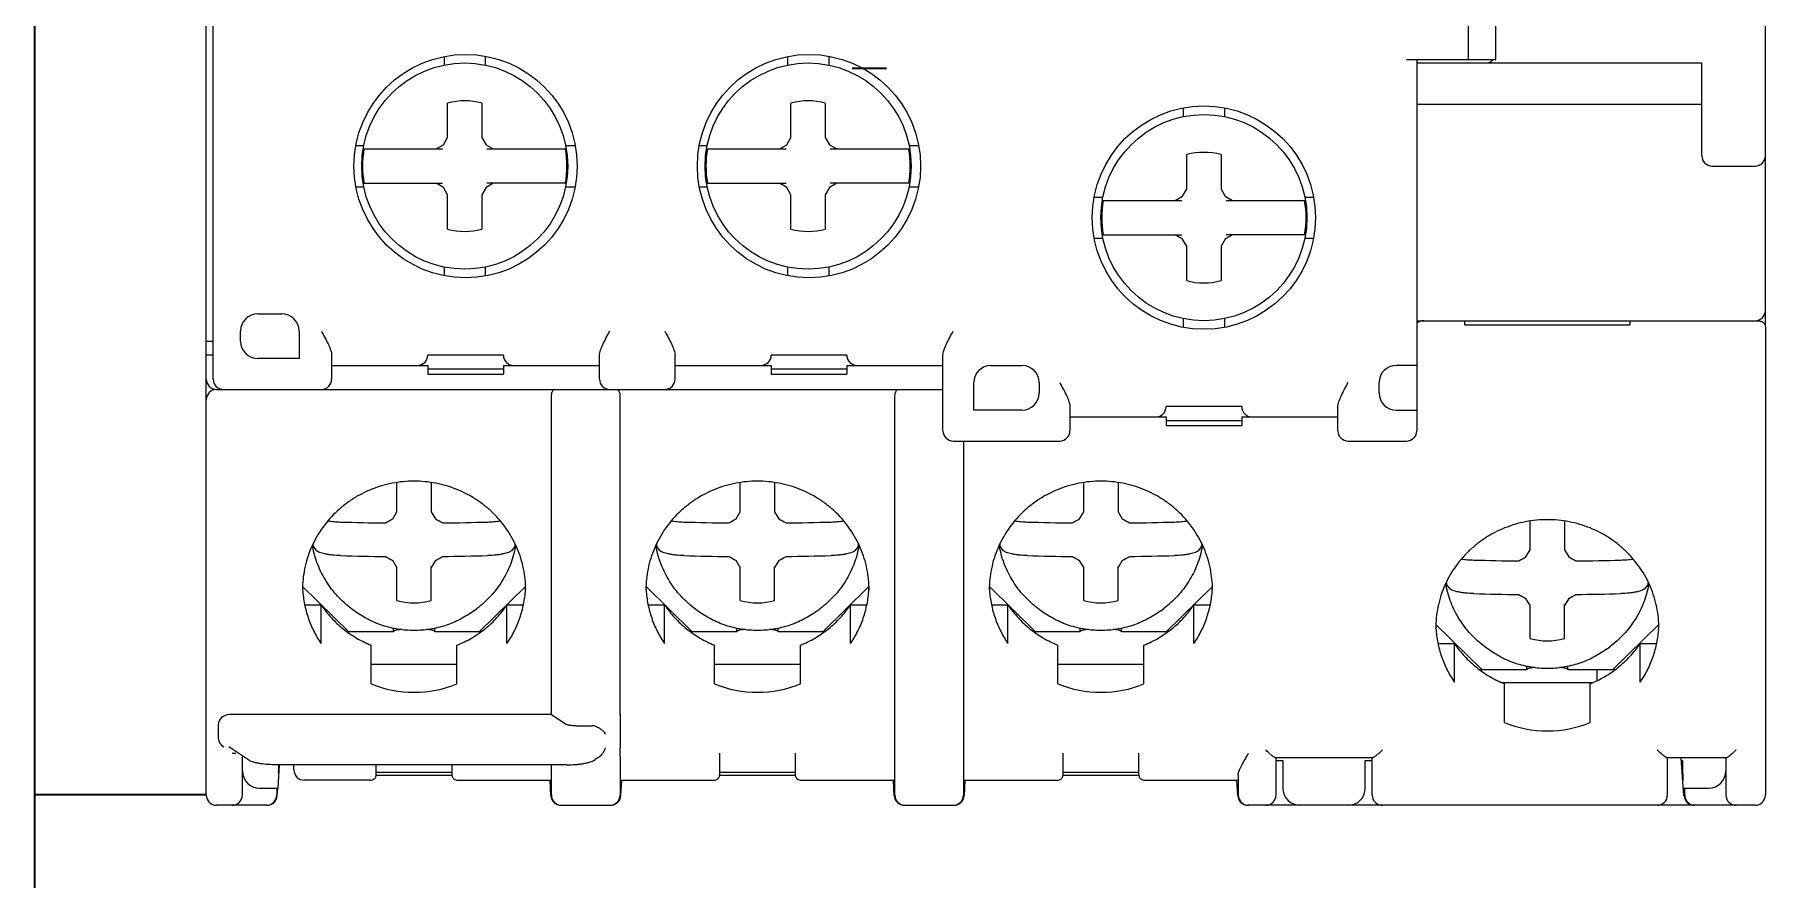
# Model space of a CAD drawing. Header units: millimetres. Extents: x 0 to 19090, y 0 to 12100.
# Drawn here: x 16945.1 to 16995.5, y 10419.1 to 10443.6 of the extents above; entities that cross this region are included whole.
import ezdxf

# ---------------------------------------------------------------- set-up
doc = ezdxf.new("R2010")
doc.units = ezdxf.units.MM
doc.header["$MEASUREMENT"] = 0
doc.layers.add('NetDam', color=7, linetype='Continuous', lineweight=35)

msp = doc.modelspace()

# ---------------------------------------------------------------- linework, layer by layer
at = {"color": 7, "linetype": 'Continuous'}
for p, q in [((16950.092, 10421.525), (16950.092, 10458.425)), ((16995.492, 10435.163), (16995.492, 10458.425)), ((16950.292, 10433.625), (16950.292, 10456.525)), ((16987.642, 10442.925), (16987.642, 10452.825)), ((16986.842, 10446.925), (16986.842, 10442.925)), ((16957.017, 10443.011), (16957.017, 10442.76)), ((16958.217, 10443.02), (16958.217, 10442.76)), ((16967.017, 10443.011), (16967.017, 10442.76)), ((16968.217, 10443.02), (16968.217, 10442.76)), ((16985.042, 10442.925), (16987.642, 10442.925)), ((16985.342, 10442.925), (16985.342, 10432.125)), ((16985.342, 10442.825), (16993.642, 10442.825)), ((16993.642, 10440.125), (16993.642, 10442.825)), ((16957.117, 10440.658), (16957.117, 10441.658)), ((16958.117, 10441.658), (16958.117, 10440.658)), ((16967.117, 10440.658), (16967.117, 10441.658)), ((16968.117, 10441.658), (16968.117, 10440.658)), ((16978.542, 10441.516), (16978.542, 10441.26)), ((16979.742, 10441.516), (16979.742, 10441.26)), ((16985.342, 10441.625), (16993.642, 10441.625)), ((16954.449, 10440.425), (16954.686, 10440.425)), ((16956.784, 10440.325), (16956.995, 10440.447)), ((16956.995, 10440.447), (16957.117, 10440.658)), ((16958.117, 10440.658), (16958.239, 10440.447)), ((16958.239, 10440.447), (16958.45, 10440.325)), ((16960.549, 10440.425), (16960.835, 10440.425)), ((16964.449, 10440.425), (16964.686, 10440.425)), ((16966.784, 10440.325), (16966.995, 10440.447)), ((16966.995, 10440.447), (16967.117, 10440.658)), ((16968.117, 10440.658), (16968.239, 10440.447)), ((16968.239, 10440.447), (16968.45, 10440.325)), ((16970.549, 10440.425), (16970.835, 10440.425)), ((16954.684, 10440.325), (16956.974, 10440.325)), ((16958.261, 10440.325), (16960.551, 10440.325)), ((16964.684, 10440.325), (16966.974, 10440.325)), ((16968.261, 10440.325), (16970.551, 10440.325)), ((16978.642, 10439.158), (16978.642, 10440.158)), ((16979.642, 10440.158), (16979.642, 10439.158)), ((16993.942, 10439.825), (16995.192, 10439.825)), ((16954.449, 10439.225), (16954.684, 10439.225)), ((16954.684, 10439.325), (16956.974, 10439.325)), ((16956.995, 10439.203), (16956.784, 10439.325)), ((16957.117, 10438.992), (16956.995, 10439.203)), ((16957.117, 10437.992), (16957.117, 10438.992)), ((16958.239, 10439.203), (16958.117, 10438.992)), ((16958.117, 10438.992), (16958.117, 10437.992)), ((16958.45, 10439.325), (16958.239, 10439.203)), ((16960.551, 10439.325), (16958.261, 10439.325)), ((16960.55, 10439.225), (16960.835, 10439.225)), ((16964.449, 10439.225), (16964.684, 10439.225)), ((16964.684, 10439.325), (16966.974, 10439.325)), ((16966.995, 10439.203), (16966.784, 10439.325)), ((16967.117, 10438.992), (16966.995, 10439.203)), ((16967.117, 10437.992), (16967.117, 10438.992)), ((16968.239, 10439.203), (16968.117, 10438.992)), ((16968.117, 10438.992), (16968.117, 10437.992)), ((16968.45, 10439.325), (16968.239, 10439.203)), ((16970.551, 10439.325), (16968.261, 10439.325)), ((16970.55, 10439.225), (16970.835, 10439.225)), ((16975.949, 10438.925), (16976.211, 10438.925)), ((16978.309, 10438.825), (16978.52, 10438.947)), ((16978.52, 10438.947), (16978.642, 10439.158)), ((16979.642, 10439.158), (16979.764, 10438.947)), ((16979.764, 10438.947), (16979.975, 10438.825)), ((16982.074, 10438.925), (16982.335, 10438.925)), ((16976.209, 10438.825), (16978.499, 10438.825)), ((16979.786, 10438.825), (16982.076, 10438.825)), ((16975.949, 10437.725), (16976.209, 10437.725)), ((16976.209, 10437.825), (16978.499, 10437.825)), ((16978.52, 10437.703), (16978.309, 10437.825)), ((16978.642, 10437.492), (16978.52, 10437.703)), ((16978.642, 10436.492), (16978.642, 10437.492)), ((16979.764, 10437.703), (16979.642, 10437.492)), ((16979.642, 10437.492), (16979.642, 10436.492)), ((16979.975, 10437.825), (16979.764, 10437.703)), ((16982.076, 10437.825), (16979.786, 10437.825)), ((16982.075, 10437.725), (16982.335, 10437.725)), ((16957.017, 10436.89), (16957.017, 10436.639)), ((16958.217, 10436.89), (16958.217, 10436.63)), ((16967.017, 10436.89), (16967.017, 10436.639)), ((16968.217, 10436.89), (16968.217, 10436.63)), ((16951.592, 10435.525), (16952.292, 10435.525)), ((16978.542, 10435.39), (16978.542, 10435.134)), ((16979.742, 10435.39), (16979.742, 10435.134)), ((16985.342, 10435.325), (16995.192, 10435.325)), ((16985.392, 10435.325), (16985.392, 10435.284)), ((16986.742, 10435.208), (16986.742, 10435.325)), ((16991.542, 10435.325), (16991.542, 10435.208)), ((16951.092, 10434.725), (16951.092, 10435.025)), ((16952.792, 10435.025), (16952.792, 10434.225)), ((16986.742, 10435.208), (16991.542, 10435.208)), ((16995.492, 10435.145), (16995.492, 10421.525)), ((16950.292, 10434.725), (16950.092, 10434.725)), ((16950.292, 10434.325), (16950.092, 10434.325)), ((16958.742, 10434.325), (16956.542, 10434.325)), ((16968.742, 10434.325), (16966.542, 10434.325)), ((16952.792, 10434.225), (16951.592, 10434.225)), ((16953.742, 10434.311), (16953.742, 10433.625)), ((16953.742, 10434.025), (16956.542, 10434.025)), ((16956.542, 10434.025), (16956.542, 10433.775)), ((16956.542, 10433.925), (16958.742, 10433.925)), ((16958.742, 10434.025), (16958.742, 10433.775)), ((16958.742, 10434.025), (16961.542, 10434.025)), ((16961.542, 10433.625), (16961.542, 10434.311)), ((16963.742, 10433.625), (16963.742, 10434.311)), ((16963.742, 10434.025), (16966.542, 10434.025)), ((16966.542, 10434.025), (16966.542, 10433.775)), ((16966.542, 10433.925), (16968.742, 10433.925)), ((16968.742, 10434.025), (16968.742, 10433.775)), ((16968.742, 10434.025), (16971.542, 10434.025)), ((16971.542, 10432.125), (16971.542, 10434.311)), ((16972.942, 10434.025), (16973.842, 10434.025)), ((16985.342, 10434.025), (16984.742, 10434.025)), ((16950.392, 10433.325), (16971.542, 10433.325)), ((16952.242, 10433.325), (16952.242, 10433.318)), ((16956.542, 10433.775), (16958.742, 10433.775)), ((16966.542, 10433.775), (16968.742, 10433.775)), ((16972.442, 10432.725), (16972.442, 10433.525)), ((16974.342, 10433.525), (16974.342, 10433.225)), ((16984.242, 10433.225), (16984.242, 10433.525)), ((16960.146, 10423.863), (16960.146, 10433.09)), ((16962.138, 10433.09), (16962.138, 10423.863)), ((16970.146, 10422.74), (16970.146, 10433.09)), ((16975.242, 10432.811), (16975.242, 10432.125)), ((16980.242, 10432.825), (16978.042, 10432.825)), ((16983.042, 10432.125), (16983.042, 10432.811)), ((16973.842, 10432.725), (16972.442, 10432.725)), ((16975.242, 10432.525), (16978.042, 10432.525)), ((16978.042, 10432.525), (16978.042, 10432.275)), ((16978.042, 10432.425), (16980.242, 10432.425)), ((16980.242, 10432.525), (16980.242, 10432.275)), ((16980.242, 10432.525), (16983.042, 10432.525)), ((16984.742, 10432.725), (16985.342, 10432.725)), ((16971.842, 10431.825), (16974.942, 10431.825)), ((16972.138, 10431.825), (16972.138, 10422.74)), ((16978.042, 10432.275), (16980.242, 10432.275)), ((16983.342, 10431.825), (16985.042, 10431.825)), ((16955.642, 10429.767), (16955.642, 10430.616)), ((16956.642, 10430.616), (16956.642, 10429.767)), ((16965.642, 10429.767), (16965.642, 10430.616)), ((16966.642, 10430.616), (16966.642, 10429.767)), ((16975.642, 10429.767), (16975.642, 10430.616)), ((16976.642, 10430.616), (16976.642, 10429.767)), ((16955.52, 10429.56), (16955.642, 10429.767)), ((16956.642, 10429.767), (16956.764, 10429.56)), ((16965.52, 10429.56), (16965.642, 10429.767)), ((16966.642, 10429.767), (16966.764, 10429.56)), ((16975.52, 10429.56), (16975.642, 10429.767)), ((16976.642, 10429.767), (16976.764, 10429.56)), ((16988.642, 10428.66), (16988.642, 10429.495)), ((16989.642, 10429.495), (16989.642, 10428.66)), ((16953.309, 10428.633), (16953.209, 10428.754)), ((16955.642, 10428.14), (16955.52, 10428.345)), ((16956.764, 10428.345), (16956.642, 10428.14)), ((16959.076, 10428.754), (16958.976, 10428.633)), ((16963.309, 10428.633), (16963.209, 10428.754)), ((16965.642, 10428.14), (16965.52, 10428.345)), ((16966.764, 10428.345), (16966.642, 10428.14)), ((16969.076, 10428.754), (16968.976, 10428.633)), ((16973.309, 10428.633), (16973.209, 10428.754)), ((16975.642, 10428.14), (16975.52, 10428.345)), ((16976.764, 10428.345), (16976.642, 10428.14)), ((16979.076, 10428.754), (16978.976, 10428.633)), ((16988.52, 10428.453), (16988.642, 10428.66)), ((16989.642, 10428.66), (16989.764, 10428.453)), ((16955.642, 10427.182), (16955.642, 10428.17)), ((16956.642, 10427.182), (16956.642, 10428.17)), ((16965.642, 10427.182), (16965.642, 10428.17)), ((16966.642, 10427.182), (16966.642, 10428.17)), ((16975.642, 10427.182), (16975.642, 10428.17)), ((16976.642, 10427.182), (16976.642, 10428.17)), ((16952.897, 10427.59), (16954.242, 10426.277)), ((16959.388, 10427.59), (16958.042, 10426.277)), ((16962.897, 10427.59), (16964.242, 10426.277)), ((16969.388, 10427.59), (16968.042, 10426.277)), ((16972.897, 10427.59), (16974.242, 10426.277)), ((16979.388, 10427.59), (16978.042, 10426.277)), ((16986.309, 10427.527), (16986.209, 10427.648)), ((16992.076, 10427.648), (16991.976, 10427.527)), ((16952.96, 10427.054), (16953.436, 10427.054)), ((16953.436, 10425.929), (16953.436, 10427.054)), ((16954.398, 10426.887), (16954.324, 10426.942)), ((16957.887, 10426.887), (16957.961, 10426.942)), ((16958.848, 10425.929), (16958.848, 10427.054)), ((16958.848, 10427.054), (16959.324, 10427.054)), ((16962.96, 10427.054), (16963.436, 10427.054)), ((16963.436, 10425.929), (16963.436, 10427.054)), ((16964.398, 10426.887), (16964.324, 10426.942)), ((16967.887, 10426.887), (16967.961, 10426.942)), ((16968.848, 10425.929), (16968.848, 10427.054)), ((16968.848, 10427.054), (16969.324, 10427.054)), ((16972.96, 10427.054), (16973.436, 10427.054)), ((16973.436, 10425.929), (16973.436, 10427.054)), ((16974.398, 10426.887), (16974.324, 10426.942)), ((16977.887, 10426.887), (16977.961, 10426.942)), ((16978.848, 10425.929), (16978.848, 10427.054)), ((16978.848, 10427.054), (16979.324, 10427.054)), ((16988.642, 10427.034), (16988.52, 10427.239)), ((16988.642, 10426.076), (16988.642, 10427.064)), ((16989.764, 10427.239), (16989.642, 10427.034)), ((16989.642, 10426.076), (16989.642, 10427.064)), ((16954.187, 10426.282), (16954.242, 10426.277)), ((16955.542, 10426.277), (16954.242, 10426.277)), ((16955.542, 10426.277), (16955.542, 10426.375)), ((16956.742, 10426.277), (16956.742, 10426.375)), ((16958.042, 10426.277), (16956.742, 10426.277)), ((16958.098, 10426.282), (16958.042, 10426.277)), ((16964.187, 10426.282), (16964.242, 10426.277)), ((16965.542, 10426.277), (16964.242, 10426.277)), ((16965.542, 10426.277), (16965.542, 10426.375)), ((16966.742, 10426.277), (16966.742, 10426.375)), ((16968.042, 10426.277), (16966.742, 10426.277)), ((16968.098, 10426.282), (16968.042, 10426.277)), ((16974.187, 10426.282), (16974.242, 10426.277)), ((16975.542, 10426.277), (16974.242, 10426.277)), ((16975.542, 10426.277), (16975.542, 10426.375)), ((16976.742, 10426.277), (16976.742, 10426.375)), ((16978.042, 10426.277), (16976.742, 10426.277)), ((16978.098, 10426.282), (16978.042, 10426.277)), ((16985.896, 10426.485), (16987.242, 10425.17)), ((16992.389, 10426.485), (16991.042, 10425.17)), ((16954.892, 10424.757), (16954.892, 10425.882)), ((16957.392, 10424.757), (16957.392, 10425.882)), ((16964.892, 10424.757), (16964.892, 10425.882)), ((16967.392, 10424.757), (16967.392, 10425.882)), ((16974.892, 10424.757), (16974.892, 10425.882)), ((16977.392, 10424.757), (16977.392, 10425.882)), ((16985.96, 10425.933), (16986.436, 10425.933)), ((16986.436, 10424.807), (16986.436, 10425.933)), ((16987.398, 10425.781), (16987.324, 10425.836)), ((16990.887, 10425.781), (16990.961, 10425.836)), ((16991.848, 10425.933), (16992.324, 10425.933)), ((16991.848, 10424.807), (16991.848, 10425.933)), ((16957.392, 10425.325), (16954.892, 10425.325)), ((16967.392, 10425.325), (16964.892, 10425.325)), ((16977.392, 10425.325), (16974.892, 10425.325)), ((16988.542, 10425.17), (16988.542, 10425.268)), ((16989.742, 10425.17), (16989.742, 10425.268)), ((16987.164, 10425.177), (16987.242, 10425.17)), ((16988.542, 10425.17), (16987.242, 10425.17)), ((16987.808, 10424.8), (16990.477, 10424.8)), ((16987.892, 10423.636), (16987.892, 10424.761)), ((16991.042, 10425.17), (16989.742, 10425.17)), ((16990.392, 10423.636), (16990.392, 10424.761)), ((16990.592, 10424.854), (16990.592, 10425.17)), ((16991.121, 10425.177), (16991.042, 10425.17)), ((16960.146, 10423.863), (16950.765, 10423.863)), ((16960.158, 10423.853), (16960.574, 10423.582)), ((16962.142, 10423.863), (16962.127, 10423.853)), ((16962.142, 10423.863), (16962.138, 10423.863)), ((16962.142, 10423.863), (16962.142, 10422.886)), ((16950.442, 10423.57), (16950.442, 10423.179)), ((16960.859, 10423.538), (16961.326, 10423.538)), ((16951.327, 10422.534), (16950.75, 10422.928)), ((16950.842, 10422.74), (16950.947, 10422.74)), ((16962.142, 10422.886), (16962.127, 10422.876)), ((16962.138, 10422.884), (16962.138, 10422.74)), ((16965.042, 10422.118), (16965.042, 10422.74)), ((16967.242, 10422.74), (16967.242, 10422.118)), ((16975.042, 10422.118), (16975.042, 10422.74)), ((16977.242, 10422.74), (16977.242, 10422.118)), ((16951.142, 10421.525), (16951.142, 10422.634)), ((16960.588, 10422.403), (16952.119, 10422.403)), ((16952.209, 10422.403), (16952.171, 10421.725)), ((16952.642, 10422.256), (16952.642, 10422.403)), ((16955.042, 10422.118), (16955.042, 10422.403)), ((16957.242, 10422.403), (16957.242, 10422.118)), ((16960.142, 10421.525), (16960.142, 10422.403)), ((16961.512, 10422.617), (16961.416, 10422.555)), ((16962.142, 10422.45), (16962.142, 10421.525)), ((16970.142, 10421.525), (16970.142, 10422.45)), ((16972.142, 10422.45), (16972.142, 10421.525)), ((16984.049, 10422.603), (16981.235, 10422.603)), ((16981.242, 10421.525), (16981.242, 10422.603)), ((16981.242, 10422.525), (16981.442, 10422.525)), ((16981.442, 10422.525), (16981.442, 10421.725)), ((16983.842, 10421.725), (16983.842, 10422.525)), ((16983.842, 10422.525), (16984.042, 10422.525)), ((16984.042, 10421.525), (16984.042, 10422.603)), ((16994.349, 10422.603), (16992.635, 10422.603)), ((16992.642, 10421.525), (16992.642, 10422.603)), ((16993.122, 10421.504), (16993.044, 10422.603)), ((16993.049, 10422.525), (16993.078, 10422.525)), ((16994.342, 10422.603), (16994.342, 10421.525)), ((16951.142, 10422.125), (16951.153, 10422.125)), ((16951.642, 10421.725), (16952.171, 10421.725)), ((16952.142, 10421.725), (16952.142, 10421.525)), ((16952.158, 10421.508), (16952.171, 10421.724)), ((16954.859, 10421.956), (16952.942, 10421.956)), ((16957.246, 10422.088), (16955.039, 10422.088)), ((16955.042, 10422.191), (16957.242, 10422.191)), ((16957.425, 10421.956), (16960.142, 10421.956)), ((16960.126, 10421.508), (16960.101, 10421.956)), ((16962.142, 10421.956), (16964.859, 10421.956)), ((16962.184, 10421.956), (16962.158, 10421.508)), ((16967.246, 10422.088), (16965.039, 10422.088)), ((16965.042, 10422.191), (16967.242, 10422.191)), ((16967.425, 10421.956), (16970.142, 10421.956)), ((16970.126, 10421.508), (16970.101, 10421.956)), ((16972.142, 10421.956), (16974.859, 10421.956)), ((16972.184, 10421.956), (16972.158, 10421.508)), ((16977.246, 10422.088), (16975.039, 10422.088)), ((16975.042, 10422.191), (16977.242, 10422.191)), ((16977.425, 10421.956), (16980.142, 10421.956)), ((16980.126, 10421.508), (16980.101, 10421.956)), ((16980.142, 10422.108), (16980.142, 10421.525)), ((16993.085, 10422.125), (16993.078, 10422.125)), ((16993.107, 10421.725), (16993.842, 10421.725)), ((16993.142, 10421.525), (16993.142, 10421.725)), ((16994.331, 10422.125), (16994.342, 10422.125)), ((16951.859, 10421.225), (16950.392, 10421.225)), ((16960.426, 10421.225), (16961.859, 10421.225)), ((16970.426, 10421.225), (16971.859, 10421.225)), ((16995.192, 10421.225), (16980.426, 10421.225))]:
    msp.add_line(p, q, dxfattribs=at)
for centre, radius in [((16957.642, 10439.825), 3.25), ((16967.642, 10439.825), 3.25), ((16957.617, 10439.825), 3), ((16967.617, 10439.825), 3), ((16979.142, 10438.325), 3.25), ((16979.142, 10438.325), 3)]:
    msp.add_circle(centre, radius, dxfattribs=at)
for centre, radius, start, end in [((16987.342, 10443.125), 0.3, 270, 318.1335), ((16957.617, 10439.825), 1.9, 74.7425, 105.2575), ((16967.617, 10439.825), 1.9, 74.7425, 105.2575), ((16957.617, 10439.825), 2.976, 170.3274, 189.6726), ((16957.617, 10439.825), 2.976, 350.3274, 9.6726), ((16967.617, 10439.825), 2.976, 170.3274, 189.6726), ((16967.617, 10439.825), 2.976, 350.3274, 9.6726), ((16979.142, 10438.325), 1.9, 74.7425, 105.2575), ((16993.942, 10440.125), 0.3, 180, 270), ((16995.192, 10440.125), 0.3, 270, 0), ((16979.142, 10438.325), 2.976, 170.3274, 189.6726), ((16979.142, 10438.325), 2.976, 350.3274, 9.6726), ((16957.617, 10439.825), 1.9, 254.7425, 285.2575), ((16967.617, 10439.825), 1.9, 254.7425, 285.2575), ((16979.142, 10438.325), 1.9, 254.7425, 285.2575), ((16951.592, 10435.025), 0.5, 90, 180), ((16952.292, 10435.025), 0.5, 0, 90), ((16985.542, 10435.025), 0.3, 90, 131.8618), ((16995.192, 10435.625), 0.3, 270, 0), ((16951.592, 10434.725), 0.5, 180, 270), ((16956.242, 10434.325), 0.3, 270, 0), ((16959.042, 10434.325), 0.3, 180, 270), ((16966.242, 10434.325), 0.3, 270, 0), ((16969.042, 10434.325), 0.3, 180, 270), ((16972.942, 10433.525), 0.5, 90, 180), ((16973.842, 10433.525), 0.5, 0, 90), ((16984.742, 10433.525), 0.5, 90, 180), ((16950.392, 10433.625), 0.3, 180, 270), ((16950.392, 10433.025), 0.3, 90, 180), ((16950.592, 10433.625), 0.3, 180, 270), ((16953.442, 10433.625), 0.3, 270, 0), ((16961.842, 10433.625), 0.3, 180, 270), ((16963.442, 10433.625), 0.3, 270, 0), ((16973.842, 10433.225), 0.5, 270, 0), ((16977.742, 10432.825), 0.3, 270, 0), ((16980.542, 10432.825), 0.3, 180, 270), ((16984.742, 10433.225), 0.5, 180, 270), ((16971.842, 10432.125), 0.3, 180, 270), ((16974.942, 10432.125), 0.3, 270, 0), ((16983.342, 10432.125), 0.3, 180, 270), ((16985.042, 10432.125), 0.3, 270, 0), ((16956.128, 10502.24), 72.803, 268.32541, 269.35585), ((16914.912, 10502.062), 83.1, 299.08672, 299.25343), ((16997.373, 10502.062), 83.1, 240.74657, 240.91328), ((16956.151, 10502.508), 73.071, 270.64604, 271.67271), ((16966.128, 10502.24), 72.803, 268.32541, 269.35585), ((16924.912, 10502.062), 83.1, 299.08672, 299.25343), ((17007.373, 10502.062), 83.1, 240.74657, 240.91328), ((16966.151, 10502.508), 73.071, 270.64604, 271.67271), ((16976.128, 10502.24), 72.803, 268.32541, 269.35585), ((16934.912, 10502.062), 83.1, 299.08672, 299.25343), ((17017.373, 10502.062), 83.1, 240.74657, 240.91328), ((16976.151, 10502.508), 73.071, 270.64604, 271.67271), ((16956.005, 10429.272), 2.863, 189.5792, 190.5057), ((16956.008, 10429.243), 2.841, 188.446, 189.9028), ((16956.277, 10429.243), 2.841, 350.0972, 351.5542), ((16956.28, 10429.272), 2.863, 349.4943, 350.4209), ((16966.005, 10429.272), 2.863, 189.5792, 190.5057), ((16966.008, 10429.243), 2.841, 188.446, 189.9028), ((16966.277, 10429.243), 2.841, 350.0972, 351.5542), ((16966.28, 10429.272), 2.863, 349.4943, 350.4209), ((16976.005, 10429.272), 2.863, 189.5792, 190.5057), ((16976.008, 10429.243), 2.841, 188.446, 189.9028), ((16976.277, 10429.243), 2.841, 350.0972, 351.5542), ((16976.28, 10429.272), 2.863, 349.4943, 350.4209), ((16956.133, 10501.531), 73.071, 268.32729, 269.35396), ((16997.1, 10501.648), 84.275, 240.27176, 240.43692), ((16915.185, 10501.648), 84.275, 299.56308, 299.72824), ((16956.157, 10501.264), 72.803, 270.64415, 271.67459), ((16966.133, 10501.531), 73.071, 268.32729, 269.35396), ((17007.1, 10501.648), 84.275, 240.27176, 240.43692), ((16925.185, 10501.648), 84.275, 299.56308, 299.72824), ((16966.157, 10501.264), 72.803, 270.64415, 271.67459), ((16976.133, 10501.531), 73.071, 268.32729, 269.35396), ((17017.1, 10501.648), 84.275, 240.27176, 240.43692), ((16935.185, 10501.648), 84.275, 299.56308, 299.72824), ((16976.157, 10501.264), 72.803, 270.64415, 271.67459), ((16989.128, 10501.134), 72.803, 268.32541, 269.35585), ((16947.912, 10500.955), 83.1, 299.08672, 299.25343), ((17030.373, 10500.955), 83.1, 240.74657, 240.91328), ((16989.151, 10501.401), 73.071, 270.64604, 271.67271), ((16955.992, 10427.686), 3.1, 181.8945, 183.6003), ((16956.292, 10427.686), 3.1, 356.3997, 358.1055), ((16965.992, 10427.686), 3.1, 181.8945, 183.6003), ((16966.292, 10427.686), 3.1, 356.3997, 358.1055), ((16975.992, 10427.686), 3.1, 181.8945, 183.6003), ((16976.292, 10427.686), 3.1, 356.3997, 358.1055), ((16989.005, 10428.166), 2.863, 189.7787, 190.5057), ((16989.008, 10428.136), 2.841, 188.6733, 189.9028), ((16989.133, 10500.425), 73.071, 268.32729, 269.35396), ((17030.1, 10500.542), 84.275, 240.27176, 240.43692), ((16948.185, 10500.542), 84.275, 299.56308, 299.72824), ((16989.157, 10500.158), 72.803, 270.64415, 271.67459), ((16989.277, 10428.136), 2.841, 350.0972, 351.327), ((16989.279, 10428.166), 2.863, 349.4943, 350.2215), ((16956.142, 10429.061), 1.945, 255.1, 284.9), ((16966.142, 10429.061), 1.945, 255.1, 284.9), ((16976.142, 10429.061), 1.945, 255.1, 284.9), ((16988.992, 10426.565), 3.1, 181.8945, 183.6003), ((16989.292, 10426.565), 3.1, 356.3997, 358.1055), ((16989.142, 10427.955), 1.945, 255.1, 284.9), ((16956.142, 10427.836), 3.323, 247.9028, 292.0972), ((16966.142, 10427.836), 3.323, 247.9028, 292.0972), ((16976.142, 10427.836), 3.323, 247.9028, 292.0972), ((16989.142, 10426.714), 3.323, 247.9028, 292.0972), ((16951.642, 10422.225), 0.5, 180, 270), ((16952.942, 10422.256), 0.3, 180, 270), ((16993.842, 10422.225), 0.5, 270, 0), ((16981.942, 10421.725), 0.5, 180, 270), ((16983.342, 10421.725), 0.5, 270, 0), ((16950.392, 10421.525), 0.3, 180, 270), ((16950.842, 10421.525), 0.3, 270, 0), ((16951.842, 10421.525), 0.3, 270, 0), ((16951.859, 10421.525), 0.3, 270, 356.7481), ((16960.426, 10421.525), 0.3, 183.2519, 270), ((16960.442, 10421.525), 0.3, 180, 270), ((16961.842, 10421.525), 0.3, 270, 0), ((16961.859, 10421.525), 0.3, 270, 356.7481), ((16970.426, 10421.525), 0.3, 183.2519, 270), ((16970.442, 10421.525), 0.3, 180, 270), ((16971.842, 10421.525), 0.3, 270, 0), ((16971.859, 10421.525), 0.3, 270, 356.7481), ((16980.426, 10421.525), 0.3, 183.2519, 270), ((16980.442, 10421.525), 0.3, 180, 270), ((16980.942, 10421.525), 0.3, 270, 0), ((16984.342, 10421.525), 0.3, 180, 270), ((16992.342, 10421.525), 0.3, 270, 0), ((16993.422, 10421.525), 0.3, 184.0856, 270), ((16993.442, 10421.525), 0.3, 180, 270), ((16994.642, 10421.525), 0.3, 180, 270), ((16995.192, 10421.525), 0.3, 270, 0)]:
    msp.add_arc(centre, radius, start, end, dxfattribs=at)
for centre, major_axis, ratio, start_param, end_param in [((16960.242, 10433.025), (-0.024, 0.3), 0.32355, -0.026084, 0.764281), ((16962.042, 10433.025), (0.024, 0.3), 0.32355, -0.764281, 0.026084), ((16970.242, 10433.025), (-0.024, 0.3), 0.32355, -0.026084, 0.764281), ((16950.765, 10423.57), (0.323, 0), 0.906468, 1.570796, 3.141593), ((16961.326, 10423.245), (0.316, 0), 0.926196, 1.249046, 1.570796), ((16950.765, 10423.179), (0.323, 0), 0.906468, -3.141593, -2.108956), ((16952.267, 10428.713), (0.071, 6.541), 0.002236, -3.092871, -2.875146), ((16993.037, 10426.912), (-0.054, 4.968), 0.002944, -3.630067, -3.190277)]:
    msp.add_ellipse(centre, major_axis=major_axis, ratio=ratio, start_param=start_param, end_param=end_param, dxfattribs=at)
for points, knots in [([(16995.192, 10435.325), (16995.206, 10435.325), (16995.232, 10435.325), (16995.275, 10435.324), (16995.321, 10435.32), (16995.368, 10435.309), (16995.409, 10435.291), (16995.443, 10435.266), (16995.47, 10435.233), (16995.488, 10435.191), (16995.492, 10435.161), (16995.492, 10435.145)], [0, 0, 0, 0, 0.105671, 0.191865, 0.330711, 0.449267, 0.558411, 0.663473, 0.768822, 0.879176, 1, 1, 1, 1]), ([(16953.442, 10435.025), (16953.477, 10434.962), (16953.544, 10434.839), (16953.623, 10434.685), (16953.678, 10434.564), (16953.711, 10434.476), (16953.735, 10434.393), (16953.742, 10434.337), (16953.742, 10434.311)], [0, 0, 0, 0, 0.273805, 0.539503, 0.666193, 0.786539, 0.898455, 1, 1, 1, 1]), ([(16961.542, 10434.311), (16961.542, 10434.337), (16961.55, 10434.393), (16961.574, 10434.476), (16961.607, 10434.564), (16961.661, 10434.685), (16961.741, 10434.839), (16961.808, 10434.962), (16961.842, 10435.025)], [0, 0, 0, 0, 0.101545, 0.213461, 0.333807, 0.460497, 0.726195, 1, 1, 1, 1]), ([(16963.442, 10435.025), (16963.477, 10434.962), (16963.544, 10434.839), (16963.623, 10434.685), (16963.678, 10434.564), (16963.711, 10434.476), (16963.735, 10434.393), (16963.742, 10434.337), (16963.742, 10434.311)], [0, 0, 0, 0, 0.273805, 0.539504, 0.666193, 0.786539, 0.898455, 1, 1, 1, 1]), ([(16971.542, 10434.311), (16971.542, 10434.337), (16971.55, 10434.393), (16971.574, 10434.476), (16971.607, 10434.564), (16971.661, 10434.685), (16971.741, 10434.839), (16971.808, 10434.962), (16971.842, 10435.025)], [0, 0, 0, 0, 0.101545, 0.213461, 0.333807, 0.460497, 0.726195, 1, 1, 1, 1]), ([(16974.942, 10433.525), (16974.977, 10433.462), (16975.044, 10433.339), (16975.123, 10433.185), (16975.178, 10433.064), (16975.211, 10432.976), (16975.235, 10432.893), (16975.242, 10432.837), (16975.242, 10432.811)], [0, 0, 0, 0, 0.273805, 0.539504, 0.666193, 0.786539, 0.898457, 1, 1, 1, 1]), ([(16983.042, 10432.811), (16983.042, 10432.837), (16983.05, 10432.893), (16983.074, 10432.976), (16983.107, 10433.064), (16983.161, 10433.185), (16983.241, 10433.339), (16983.308, 10433.462), (16983.342, 10433.525)], [0, 0, 0, 0, 0.101545, 0.213461, 0.333807, 0.460497, 0.726195, 1, 1, 1, 1]), ([(16960.146, 10433.09), (16960.146, 10433.116), (16960.147, 10433.154), (16960.151, 10433.203), (16960.155, 10433.226), (16960.158, 10433.236)], [0, 0, 0, 0, 0.537668, 0.780272, 1, 1, 1, 1]), ([(16962.127, 10433.236), (16962.13, 10433.226), (16962.133, 10433.203), (16962.138, 10433.154), (16962.138, 10433.116), (16962.138, 10433.09)], [0, 0, 0, 0, 0.219728, 0.462332, 1, 1, 1, 1]), ([(16970.146, 10433.09), (16970.146, 10433.116), (16970.147, 10433.154), (16970.151, 10433.203), (16970.155, 10433.226), (16970.158, 10433.236)], [0, 0, 0, 0, 0.537668, 0.780272, 1, 1, 1, 1]), ([(16959.392, 10427.491), (16959.392, 10427.595), (16959.382, 10427.802), (16959.335, 10428.109), (16959.258, 10428.411), (16959.114, 10428.801), (16958.862, 10429.261), (16958.523, 10429.663), (16958.209, 10429.941), (16957.952, 10430.127), (16957.678, 10430.287), (16957.293, 10430.465), (16956.781, 10430.616), (16956.142, 10430.677), (16955.504, 10430.616), (16954.992, 10430.465), (16954.607, 10430.287), (16954.333, 10430.127), (16954.076, 10429.941), (16953.761, 10429.663), (16953.422, 10429.261), (16953.17, 10428.801), (16953.027, 10428.411), (16952.95, 10428.109), (16952.903, 10427.802), (16952.892, 10427.595), (16952.892, 10427.491)], [0, 0, 0, 0, 0.030819, 0.061656, 0.092527, 0.123448, 0.185414, 0.247705, 0.27902, 0.310421, 0.341902, 0.373456, 0.436662, 0.5, 0.563337, 0.626543, 0.658098, 0.689579, 0.72098, 0.752295, 0.814586, 0.876552, 0.907473, 0.938344, 0.969181, 1, 1, 1, 1]), ([(16969.392, 10427.491), (16969.392, 10427.595), (16969.382, 10427.802), (16969.335, 10428.109), (16969.258, 10428.411), (16969.114, 10428.801), (16968.862, 10429.261), (16968.523, 10429.663), (16968.209, 10429.941), (16967.952, 10430.127), (16967.678, 10430.287), (16967.293, 10430.465), (16966.781, 10430.616), (16966.142, 10430.677), (16965.504, 10430.616), (16964.992, 10430.465), (16964.607, 10430.287), (16964.333, 10430.127), (16964.076, 10429.941), (16963.761, 10429.663), (16963.422, 10429.261), (16963.17, 10428.801), (16963.027, 10428.411), (16962.95, 10428.109), (16962.903, 10427.802), (16962.892, 10427.595), (16962.892, 10427.491)], [0, 0, 0, 0, 0.030819, 0.061656, 0.092527, 0.123448, 0.185414, 0.247705, 0.27902, 0.310421, 0.341902, 0.373456, 0.436662, 0.5, 0.563337, 0.626543, 0.658098, 0.689579, 0.72098, 0.752295, 0.814586, 0.876552, 0.907473, 0.938344, 0.969181, 1, 1, 1, 1]), ([(16979.392, 10427.491), (16979.392, 10427.595), (16979.382, 10427.802), (16979.335, 10428.109), (16979.258, 10428.411), (16979.114, 10428.801), (16978.862, 10429.261), (16978.523, 10429.663), (16978.209, 10429.941), (16977.952, 10430.127), (16977.678, 10430.287), (16977.293, 10430.465), (16976.781, 10430.616), (16976.142, 10430.677), (16975.504, 10430.616), (16974.992, 10430.465), (16974.607, 10430.287), (16974.333, 10430.127), (16974.076, 10429.941), (16973.761, 10429.663), (16973.422, 10429.261), (16973.17, 10428.801), (16973.027, 10428.411), (16972.95, 10428.109), (16972.903, 10427.802), (16972.892, 10427.595), (16972.892, 10427.491)], [0, 0, 0, 0, 0.030819, 0.061656, 0.092527, 0.123448, 0.185414, 0.247705, 0.27902, 0.310421, 0.341902, 0.373456, 0.436662, 0.5, 0.563337, 0.626543, 0.658098, 0.689579, 0.72098, 0.752295, 0.814586, 0.876552, 0.907473, 0.938344, 0.969181, 1, 1, 1, 1]), ([(16953.633, 10429.5), (16953.691, 10429.491), (16953.813, 10429.477), (16953.936, 10429.47), (16954, 10429.468)], [0, 0, 0, 0, 0.477419, 1, 1, 1, 1]), ([(16958.284, 10429.468), (16958.349, 10429.47), (16958.471, 10429.477), (16958.594, 10429.491), (16958.652, 10429.5)], [0, 0, 0, 0, 0.522581, 1, 1, 1, 1]), ([(16963.633, 10429.5), (16963.691, 10429.491), (16963.813, 10429.477), (16963.936, 10429.47), (16964, 10429.468)], [0, 0, 0, 0, 0.477419, 1, 1, 1, 1]), ([(16968.284, 10429.468), (16968.349, 10429.47), (16968.471, 10429.477), (16968.594, 10429.491), (16968.652, 10429.5)], [0, 0, 0, 0, 0.522581, 1, 1, 1, 1]), ([(16973.633, 10429.5), (16973.691, 10429.491), (16973.813, 10429.477), (16973.936, 10429.47), (16974, 10429.468)], [0, 0, 0, 0, 0.477419, 1, 1, 1, 1]), ([(16978.284, 10429.468), (16978.349, 10429.47), (16978.471, 10429.477), (16978.594, 10429.491), (16978.652, 10429.5)], [0, 0, 0, 0, 0.522581, 1, 1, 1, 1]), ([(16992.392, 10426.37), (16992.392, 10426.473), (16992.382, 10426.68), (16992.335, 10426.988), (16992.258, 10427.289), (16992.114, 10427.68), (16991.862, 10428.14), (16991.523, 10428.542), (16991.209, 10428.82), (16990.952, 10429.006), (16990.678, 10429.166), (16990.293, 10429.343), (16989.781, 10429.495), (16989.142, 10429.556), (16988.504, 10429.495), (16987.992, 10429.343), (16987.607, 10429.166), (16987.333, 10429.006), (16987.076, 10428.82), (16986.761, 10428.542), (16986.422, 10428.14), (16986.17, 10427.68), (16986.027, 10427.289), (16985.95, 10426.988), (16985.903, 10426.68), (16985.892, 10426.473), (16985.892, 10426.37)], [0, 0, 0, 0, 0.030819, 0.061656, 0.092527, 0.123448, 0.185414, 0.247705, 0.27902, 0.310421, 0.341902, 0.373456, 0.436662, 0.5, 0.563337, 0.626543, 0.658098, 0.689579, 0.72098, 0.752295, 0.814586, 0.876552, 0.907473, 0.938344, 0.969181, 1, 1, 1, 1]), ([(16954.324, 10426.942), (16954.177, 10427.052), (16953.904, 10427.297), (16953.57, 10427.733), (16953.323, 10428.222), (16953.223, 10428.572), (16953.19, 10428.75)], [0, 0, 0, 0, 0.251513, 0.501921, 0.751339, 1, 1, 1, 1]), ([(16954, 10428.492), (16953.919, 10428.494), (16953.801, 10428.501), (16953.65, 10428.52), (16953.552, 10428.537), (16953.467, 10428.556), (16953.397, 10428.579), (16953.35, 10428.6), (16953.323, 10428.619), (16953.313, 10428.628), (16953.309, 10428.633)], [0, 0, 0, 0, 0.340151, 0.495457, 0.636082, 0.758805, 0.861052, 0.941288, 0.973195, 1, 1, 1, 1]), ([(16959.094, 10428.75), (16959.061, 10428.572), (16958.961, 10428.222), (16958.715, 10427.733), (16958.381, 10427.297), (16958.107, 10427.052), (16957.961, 10426.942)], [0, 0, 0, 0, 0.248661, 0.498079, 0.748487, 1, 1, 1, 1]), ([(16958.976, 10428.633), (16958.972, 10428.628), (16958.962, 10428.619), (16958.934, 10428.6), (16958.888, 10428.579), (16958.818, 10428.556), (16958.733, 10428.537), (16958.635, 10428.52), (16958.484, 10428.501), (16958.366, 10428.494), (16958.284, 10428.492)], [0, 0, 0, 0, 0.026805, 0.058712, 0.138948, 0.241195, 0.363918, 0.504543, 0.659849, 1, 1, 1, 1]), ([(16964.324, 10426.942), (16964.177, 10427.052), (16963.904, 10427.297), (16963.57, 10427.733), (16963.323, 10428.222), (16963.223, 10428.572), (16963.19, 10428.75)], [0, 0, 0, 0, 0.251513, 0.501921, 0.751339, 1, 1, 1, 1]), ([(16964, 10428.492), (16963.919, 10428.494), (16963.801, 10428.501), (16963.65, 10428.52), (16963.552, 10428.537), (16963.467, 10428.556), (16963.397, 10428.579), (16963.35, 10428.6), (16963.323, 10428.619), (16963.313, 10428.628), (16963.309, 10428.633)], [0, 0, 0, 0, 0.340151, 0.495457, 0.636082, 0.758805, 0.861052, 0.941288, 0.973195, 1, 1, 1, 1]), ([(16969.094, 10428.75), (16969.061, 10428.572), (16968.961, 10428.222), (16968.715, 10427.733), (16968.381, 10427.297), (16968.107, 10427.052), (16967.961, 10426.942)], [0, 0, 0, 0, 0.248661, 0.498079, 0.748487, 1, 1, 1, 1]), ([(16968.976, 10428.633), (16968.972, 10428.628), (16968.962, 10428.619), (16968.934, 10428.6), (16968.888, 10428.579), (16968.818, 10428.556), (16968.733, 10428.537), (16968.635, 10428.52), (16968.484, 10428.501), (16968.366, 10428.494), (16968.284, 10428.492)], [0, 0, 0, 0, 0.026805, 0.058712, 0.138948, 0.241195, 0.363918, 0.504543, 0.659849, 1, 1, 1, 1]), ([(16974.324, 10426.942), (16974.177, 10427.052), (16973.904, 10427.297), (16973.57, 10427.733), (16973.323, 10428.222), (16973.223, 10428.572), (16973.19, 10428.75)], [0, 0, 0, 0, 0.251513, 0.501921, 0.751339, 1, 1, 1, 1]), ([(16974, 10428.492), (16973.919, 10428.494), (16973.801, 10428.501), (16973.65, 10428.52), (16973.552, 10428.537), (16973.467, 10428.556), (16973.397, 10428.579), (16973.35, 10428.6), (16973.323, 10428.619), (16973.313, 10428.628), (16973.309, 10428.633)], [0, 0, 0, 0, 0.340151, 0.495457, 0.636082, 0.758805, 0.861052, 0.941288, 0.973195, 1, 1, 1, 1]), ([(16979.094, 10428.75), (16979.061, 10428.572), (16978.961, 10428.222), (16978.715, 10427.733), (16978.381, 10427.297), (16978.107, 10427.052), (16977.961, 10426.942)], [0, 0, 0, 0, 0.248661, 0.498079, 0.748487, 1, 1, 1, 1]), ([(16978.976, 10428.633), (16978.972, 10428.628), (16978.962, 10428.619), (16978.934, 10428.6), (16978.888, 10428.579), (16978.818, 10428.556), (16978.733, 10428.537), (16978.635, 10428.52), (16978.484, 10428.501), (16978.366, 10428.494), (16978.284, 10428.492)], [0, 0, 0, 0, 0.026805, 0.058712, 0.138948, 0.241195, 0.363918, 0.504543, 0.659849, 1, 1, 1, 1]), ([(16986.644, 10428.391), (16986.701, 10428.383), (16986.819, 10428.37), (16986.938, 10428.363), (16987, 10428.362)], [0, 0, 0, 0, 0.478766, 1, 1, 1, 1]), ([(16991.284, 10428.362), (16991.346, 10428.363), (16991.465, 10428.37), (16991.584, 10428.383), (16991.64, 10428.391)], [0, 0, 0, 0, 0.521235, 1, 1, 1, 1]), ([(16952.898, 10427.491), (16952.907, 10427.353), (16952.943, 10427.076), (16953.053, 10426.672), (16953.216, 10426.285), (16953.358, 10426.044), (16953.436, 10425.929)], [0, 0, 0, 0, 0.249377, 0.499052, 0.749209, 1, 1, 1, 1]), ([(16958.848, 10425.929), (16958.927, 10426.044), (16959.069, 10426.285), (16959.232, 10426.672), (16959.341, 10427.076), (16959.378, 10427.353), (16959.386, 10427.491)], [0, 0, 0, 0, 0.250791, 0.500948, 0.750623, 1, 1, 1, 1]), ([(16962.898, 10427.491), (16962.907, 10427.353), (16962.943, 10427.076), (16963.053, 10426.672), (16963.216, 10426.285), (16963.358, 10426.044), (16963.436, 10425.929)], [0, 0, 0, 0, 0.249377, 0.499052, 0.749209, 1, 1, 1, 1]), ([(16968.848, 10425.929), (16968.927, 10426.044), (16969.069, 10426.285), (16969.232, 10426.672), (16969.341, 10427.076), (16969.378, 10427.353), (16969.386, 10427.491)], [0, 0, 0, 0, 0.250791, 0.500948, 0.750623, 1, 1, 1, 1]), ([(16972.898, 10427.491), (16972.907, 10427.353), (16972.943, 10427.076), (16973.053, 10426.672), (16973.216, 10426.285), (16973.358, 10426.044), (16973.436, 10425.929)], [0, 0, 0, 0, 0.249377, 0.499052, 0.749209, 1, 1, 1, 1]), ([(16978.848, 10425.929), (16978.927, 10426.044), (16979.069, 10426.285), (16979.232, 10426.672), (16979.341, 10427.076), (16979.378, 10427.353), (16979.386, 10427.491)], [0, 0, 0, 0, 0.250791, 0.500948, 0.750623, 1, 1, 1, 1]), ([(16987.324, 10425.836), (16987.177, 10425.945), (16986.904, 10426.19), (16986.57, 10426.626), (16986.323, 10427.115), (16986.223, 10427.466), (16986.19, 10427.644)], [0, 0, 0, 0, 0.251513, 0.501921, 0.751339, 1, 1, 1, 1]), ([(16987, 10427.385), (16986.919, 10427.388), (16986.801, 10427.395), (16986.65, 10427.413), (16986.552, 10427.43), (16986.467, 10427.45), (16986.397, 10427.472), (16986.35, 10427.493), (16986.323, 10427.512), (16986.313, 10427.522), (16986.309, 10427.527)], [0, 0, 0, 0, 0.340151, 0.495457, 0.636082, 0.758805, 0.861052, 0.941288, 0.973195, 1, 1, 1, 1]), ([(16992.094, 10427.644), (16992.061, 10427.466), (16991.961, 10427.115), (16991.715, 10426.626), (16991.381, 10426.19), (16991.107, 10425.945), (16990.961, 10425.836)], [0, 0, 0, 0, 0.248661, 0.498079, 0.748487, 1, 1, 1, 1]), ([(16991.976, 10427.527), (16991.972, 10427.522), (16991.962, 10427.512), (16991.934, 10427.493), (16991.888, 10427.472), (16991.818, 10427.45), (16991.733, 10427.43), (16991.635, 10427.413), (16991.484, 10427.395), (16991.366, 10427.388), (16991.284, 10427.385)], [0, 0, 0, 0, 0.026805, 0.058712, 0.138948, 0.241195, 0.363918, 0.504543, 0.659849, 1, 1, 1, 1]), ([(16953.436, 10427.054), (16953.525, 10426.924), (16953.722, 10426.677), (16954.069, 10426.353), (16954.46, 10426.083), (16954.745, 10425.942), (16954.892, 10425.882)], [0, 0, 0, 0, 0.248724, 0.498317, 0.74877, 1, 1, 1, 1]), ([(16957.887, 10426.887), (16957.762, 10426.794), (16957.497, 10426.629), (16957.066, 10426.447), (16956.61, 10426.336), (16956.142, 10426.299), (16955.675, 10426.336), (16955.219, 10426.447), (16954.787, 10426.629), (16954.523, 10426.794), (16954.398, 10426.887)], [0, 0, 0, 0, 0.12475, 0.249702, 0.374812, 0.5, 0.625189, 0.750298, 0.87525, 1, 1, 1, 1]), ([(16957.392, 10425.882), (16957.539, 10425.942), (16957.824, 10426.083), (16958.216, 10426.353), (16958.563, 10426.677), (16958.76, 10426.924), (16958.848, 10427.054)], [0, 0, 0, 0, 0.25123, 0.501683, 0.751276, 1, 1, 1, 1]), ([(16963.436, 10427.054), (16963.525, 10426.924), (16963.722, 10426.677), (16964.069, 10426.353), (16964.46, 10426.083), (16964.745, 10425.942), (16964.892, 10425.882)], [0, 0, 0, 0, 0.248724, 0.498317, 0.74877, 1, 1, 1, 1]), ([(16967.887, 10426.887), (16967.762, 10426.794), (16967.497, 10426.629), (16967.066, 10426.447), (16966.61, 10426.336), (16966.142, 10426.299), (16965.675, 10426.336), (16965.219, 10426.447), (16964.787, 10426.629), (16964.523, 10426.794), (16964.398, 10426.887)], [0, 0, 0, 0, 0.12475, 0.249702, 0.374812, 0.5, 0.625189, 0.750298, 0.87525, 1, 1, 1, 1]), ([(16967.392, 10425.882), (16967.539, 10425.942), (16967.824, 10426.083), (16968.216, 10426.353), (16968.563, 10426.677), (16968.76, 10426.924), (16968.848, 10427.054)], [0, 0, 0, 0, 0.25123, 0.501683, 0.751276, 1, 1, 1, 1]), ([(16973.436, 10427.054), (16973.525, 10426.924), (16973.722, 10426.677), (16974.069, 10426.353), (16974.46, 10426.083), (16974.745, 10425.942), (16974.892, 10425.882)], [0, 0, 0, 0, 0.248724, 0.498317, 0.74877, 1, 1, 1, 1]), ([(16977.887, 10426.887), (16977.762, 10426.794), (16977.497, 10426.629), (16977.066, 10426.447), (16976.61, 10426.336), (16976.142, 10426.299), (16975.675, 10426.336), (16975.219, 10426.447), (16974.787, 10426.629), (16974.523, 10426.794), (16974.398, 10426.887)], [0, 0, 0, 0, 0.12475, 0.249702, 0.374812, 0.5, 0.625189, 0.750298, 0.87525, 1, 1, 1, 1]), ([(16977.392, 10425.882), (16977.539, 10425.942), (16977.824, 10426.083), (16978.216, 10426.353), (16978.563, 10426.677), (16978.76, 10426.924), (16978.848, 10427.054)], [0, 0, 0, 0, 0.25123, 0.501683, 0.751276, 1, 1, 1, 1]), ([(16955.784, 10426.34), (16955.768, 10426.34), (16955.736, 10426.338), (16955.69, 10426.333), (16955.648, 10426.327), (16955.613, 10426.319), (16955.587, 10426.311), (16955.57, 10426.304), (16955.555, 10426.296), (16955.542, 10426.286), (16955.542, 10426.277)], [0, 0, 0, 0, 0.19243, 0.373105, 0.53717, 0.680248, 0.7989, 0.848373, 0.891106, 1, 1, 1, 1]), ([(16956.742, 10426.277), (16956.742, 10426.286), (16956.73, 10426.296), (16956.715, 10426.304), (16956.698, 10426.311), (16956.672, 10426.319), (16956.636, 10426.327), (16956.595, 10426.333), (16956.549, 10426.338), (16956.517, 10426.34), (16956.5, 10426.34)], [0, 0, 0, 0, 0.108886, 0.151621, 0.201098, 0.319757, 0.462844, 0.626913, 0.807584, 1, 1, 1, 1]), ([(16965.784, 10426.34), (16965.768, 10426.34), (16965.736, 10426.338), (16965.69, 10426.333), (16965.648, 10426.327), (16965.613, 10426.319), (16965.587, 10426.311), (16965.57, 10426.304), (16965.555, 10426.296), (16965.542, 10426.286), (16965.542, 10426.277)], [0, 0, 0, 0, 0.19243, 0.373105, 0.53717, 0.680248, 0.7989, 0.848373, 0.891106, 1, 1, 1, 1]), ([(16966.742, 10426.277), (16966.742, 10426.286), (16966.73, 10426.296), (16966.715, 10426.304), (16966.698, 10426.311), (16966.672, 10426.319), (16966.636, 10426.327), (16966.595, 10426.333), (16966.549, 10426.338), (16966.517, 10426.34), (16966.5, 10426.34)], [0, 0, 0, 0, 0.108886, 0.151621, 0.201098, 0.319757, 0.462844, 0.626913, 0.807584, 1, 1, 1, 1]), ([(16975.784, 10426.34), (16975.768, 10426.34), (16975.736, 10426.338), (16975.69, 10426.333), (16975.648, 10426.327), (16975.613, 10426.319), (16975.587, 10426.311), (16975.57, 10426.304), (16975.555, 10426.296), (16975.542, 10426.286), (16975.542, 10426.277)], [0, 0, 0, 0, 0.19243, 0.373105, 0.53717, 0.680248, 0.7989, 0.848373, 0.891106, 1, 1, 1, 1]), ([(16976.742, 10426.277), (16976.742, 10426.286), (16976.73, 10426.296), (16976.715, 10426.304), (16976.698, 10426.311), (16976.672, 10426.319), (16976.636, 10426.327), (16976.595, 10426.333), (16976.549, 10426.338), (16976.517, 10426.34), (16976.5, 10426.34)], [0, 0, 0, 0, 0.108886, 0.151621, 0.201098, 0.319757, 0.462844, 0.626913, 0.807584, 1, 1, 1, 1]), ([(16985.898, 10426.37), (16985.907, 10426.231), (16985.943, 10425.955), (16986.053, 10425.551), (16986.216, 10425.164), (16986.358, 10424.923), (16986.436, 10424.807)], [0, 0, 0, 0, 0.249377, 0.499052, 0.749209, 1, 1, 1, 1]), ([(16991.848, 10424.807), (16991.927, 10424.923), (16992.069, 10425.164), (16992.232, 10425.551), (16992.341, 10425.955), (16992.378, 10426.231), (16992.386, 10426.37)], [0, 0, 0, 0, 0.250791, 0.500948, 0.750623, 1, 1, 1, 1]), ([(16986.436, 10425.933), (16986.525, 10425.803), (16986.722, 10425.556), (16987.069, 10425.232), (16987.46, 10424.962), (16987.745, 10424.821), (16987.892, 10424.761)], [0, 0, 0, 0, 0.248724, 0.498317, 0.74877, 1, 1, 1, 1]), ([(16990.887, 10425.781), (16990.762, 10425.688), (16990.497, 10425.522), (16990.066, 10425.341), (16989.61, 10425.23), (16989.142, 10425.192), (16988.675, 10425.23), (16988.219, 10425.341), (16987.787, 10425.522), (16987.523, 10425.688), (16987.398, 10425.781)], [0, 0, 0, 0, 0.12475, 0.249702, 0.374812, 0.5, 0.625189, 0.750298, 0.87525, 1, 1, 1, 1]), ([(16990.392, 10424.761), (16990.539, 10424.821), (16990.824, 10424.962), (16991.216, 10425.232), (16991.563, 10425.556), (16991.76, 10425.803), (16991.848, 10425.933)], [0, 0, 0, 0, 0.25123, 0.501683, 0.751276, 1, 1, 1, 1]), ([(16988.784, 10425.234), (16988.768, 10425.233), (16988.736, 10425.231), (16988.69, 10425.226), (16988.648, 10425.22), (16988.613, 10425.212), (16988.587, 10425.205), (16988.57, 10425.197), (16988.555, 10425.19), (16988.542, 10425.179), (16988.542, 10425.17)], [0, 0, 0, 0, 0.19243, 0.373105, 0.53717, 0.680248, 0.7989, 0.848373, 0.891106, 1, 1, 1, 1]), ([(16989.742, 10425.17), (16989.742, 10425.179), (16989.73, 10425.19), (16989.715, 10425.197), (16989.698, 10425.205), (16989.672, 10425.212), (16989.636, 10425.22), (16989.595, 10425.226), (16989.549, 10425.231), (16989.517, 10425.233), (16989.5, 10425.234)], [0, 0, 0, 0, 0.108886, 0.151621, 0.201098, 0.319757, 0.462844, 0.626913, 0.807584, 1, 1, 1, 1]), ([(16960.146, 10423.863), (16960.147, 10423.862), (16960.15, 10423.858), (16960.154, 10423.855), (16960.158, 10423.853)], [0, 0, 0, 0, 0.21894, 1, 1, 1, 1]), ([(16962.138, 10423.863), (16962.138, 10423.862), (16962.134, 10423.858), (16962.13, 10423.855), (16962.127, 10423.853)], [0, 0, 0, 0, 0.21894, 1, 1, 1, 1]), ([(16960.859, 10423.538), (16960.828, 10423.538), (16960.769, 10423.54), (16960.699, 10423.547), (16960.649, 10423.556), (16960.618, 10423.564), (16960.594, 10423.572), (16960.58, 10423.579), (16960.574, 10423.582)], [0, 0, 0, 0, 0.317548, 0.605931, 0.730947, 0.839487, 0.929534, 1, 1, 1, 1]), ([(16961.426, 10423.523), (16961.462, 10423.512), (16961.529, 10423.483), (16961.612, 10423.424), (16961.673, 10423.36), (16961.701, 10423.313), (16961.711, 10423.29)], [0, 0, 0, 0, 0.30189, 0.56995, 0.801285, 1, 1, 1, 1]), ([(16961.711, 10422.899), (16961.696, 10422.845), (16961.646, 10422.737), (16961.562, 10422.65), (16961.512, 10422.617)], [0, 0, 0, 0, 0.482795, 1, 1, 1, 1]), ([(16962.138, 10422.74), (16962.138, 10422.69), (16962.14, 10422.593), (16962.142, 10422.496), (16962.142, 10422.45)], [0, 0, 0, 0, 0.515439, 1, 1, 1, 1]), ([(16970.142, 10422.45), (16970.142, 10422.496), (16970.145, 10422.593), (16970.146, 10422.69), (16970.146, 10422.74)], [0, 0, 0, 0, 0.484561, 1, 1, 1, 1]), ([(16972.138, 10422.74), (16972.138, 10422.69), (16972.14, 10422.593), (16972.142, 10422.496), (16972.142, 10422.45)], [0, 0, 0, 0, 0.515439, 1, 1, 1, 1]), ([(16980.142, 10422.108), (16980.142, 10422.128), (16980.15, 10422.173), (16980.174, 10422.241), (16980.208, 10422.315), (16980.263, 10422.423), (16980.343, 10422.564), (16980.409, 10422.68), (16980.442, 10422.74)], [0, 0, 0, 0, 0.08788, 0.190866, 0.306724, 0.432786, 0.706917, 1, 1, 1, 1]), ([(16981.235, 10422.603), (16981.232, 10422.603), (16981.226, 10422.605), (16981.215, 10422.609), (16981.202, 10422.617), (16981.181, 10422.63), (16981.152, 10422.651), (16981.114, 10422.682), (16981.073, 10422.716), (16981.031, 10422.755), (16980.987, 10422.795), (16980.957, 10422.824), (16980.942, 10422.838)], [0, 0, 0, 0, 0.021943, 0.052844, 0.092142, 0.138838, 0.250359, 0.380358, 0.523618, 0.67639, 0.835926, 1, 1, 1, 1]), ([(16984.342, 10422.838), (16984.328, 10422.824), (16984.298, 10422.795), (16984.254, 10422.755), (16984.211, 10422.716), (16984.17, 10422.682), (16984.133, 10422.651), (16984.103, 10422.63), (16984.082, 10422.617), (16984.069, 10422.609), (16984.059, 10422.605), (16984.052, 10422.603), (16984.049, 10422.603)], [0, 0, 0, 0, 0.164074, 0.32361, 0.476382, 0.619642, 0.749641, 0.861162, 0.907858, 0.947156, 0.978057, 1, 1, 1, 1]), ([(16992.635, 10422.603), (16992.632, 10422.603), (16992.626, 10422.605), (16992.615, 10422.609), (16992.602, 10422.617), (16992.581, 10422.63), (16992.552, 10422.651), (16992.514, 10422.682), (16992.473, 10422.716), (16992.431, 10422.755), (16992.387, 10422.795), (16992.357, 10422.824), (16992.342, 10422.838)], [0, 0, 0, 0, 0.021943, 0.052844, 0.092142, 0.138838, 0.250359, 0.380358, 0.523618, 0.67639, 0.835926, 1, 1, 1, 1]), ([(16994.642, 10422.838), (16994.628, 10422.824), (16994.598, 10422.795), (16994.554, 10422.755), (16994.511, 10422.716), (16994.47, 10422.682), (16994.433, 10422.651), (16994.403, 10422.63), (16994.382, 10422.617), (16994.369, 10422.609), (16994.359, 10422.605), (16994.352, 10422.603), (16994.349, 10422.603)], [0, 0, 0, 0, 0.164074, 0.32361, 0.476382, 0.619642, 0.749641, 0.861162, 0.907858, 0.947156, 0.978057, 1, 1, 1, 1]), ([(16952.119, 10422.403), (16952.042, 10422.403), (16951.891, 10422.408), (16951.709, 10422.427), (16951.576, 10422.45), (16951.486, 10422.471), (16951.403, 10422.498), (16951.351, 10422.521), (16951.327, 10422.534)], [0, 0, 0, 0, 0.288258, 0.55591, 0.677446, 0.790244, 0.896193, 1, 1, 1, 1]), ([(16960.588, 10422.403), (16960.671, 10422.403), (16960.792, 10422.407), (16960.949, 10422.422), (16961.058, 10422.437), (16961.159, 10422.456), (16961.28, 10422.487), (16961.366, 10422.523), (16961.416, 10422.555)], [0, 0, 0, 0, 0.290315, 0.428055, 0.557655, 0.677873, 0.789108, 1, 1, 1, 1]), ([(16954.859, 10421.956), (16954.882, 10421.956), (16954.926, 10421.962), (16954.976, 10421.987), (16955.008, 10422.017), (16955.027, 10422.046), (16955.039, 10422.08), (16955.042, 10422.105), (16955.042, 10422.118)], [0, 0, 0, 0, 0.24597, 0.481835, 0.600981, 0.724342, 0.855792, 1, 1, 1, 1]), ([(16957.242, 10422.118), (16957.242, 10422.105), (16957.245, 10422.08), (16957.258, 10422.046), (16957.277, 10422.017), (16957.309, 10421.987), (16957.359, 10421.962), (16957.403, 10421.956), (16957.425, 10421.956)], [0, 0, 0, 0, 0.144208, 0.275658, 0.399019, 0.518165, 0.75403, 1, 1, 1, 1]), ([(16964.859, 10421.956), (16964.882, 10421.956), (16964.926, 10421.962), (16964.976, 10421.987), (16965.008, 10422.017), (16965.027, 10422.046), (16965.039, 10422.08), (16965.042, 10422.105), (16965.042, 10422.118)], [0, 0, 0, 0, 0.24597, 0.481835, 0.600981, 0.724342, 0.855792, 1, 1, 1, 1]), ([(16967.242, 10422.118), (16967.242, 10422.105), (16967.245, 10422.08), (16967.258, 10422.046), (16967.277, 10422.017), (16967.309, 10421.987), (16967.359, 10421.962), (16967.403, 10421.956), (16967.425, 10421.956)], [0, 0, 0, 0, 0.144208, 0.275658, 0.399019, 0.518165, 0.75403, 1, 1, 1, 1]), ([(16974.859, 10421.956), (16974.882, 10421.956), (16974.926, 10421.962), (16974.976, 10421.987), (16975.008, 10422.017), (16975.027, 10422.046), (16975.039, 10422.08), (16975.042, 10422.105), (16975.042, 10422.118)], [0, 0, 0, 0, 0.24597, 0.481835, 0.600981, 0.724342, 0.855792, 1, 1, 1, 1]), ([(16977.242, 10422.118), (16977.242, 10422.105), (16977.245, 10422.08), (16977.258, 10422.046), (16977.277, 10422.017), (16977.309, 10421.987), (16977.359, 10421.962), (16977.403, 10421.956), (16977.425, 10421.956)], [0, 0, 0, 0, 0.144208, 0.275658, 0.399019, 0.518165, 0.75403, 1, 1, 1, 1])]:
    msp.add_open_spline(points, degree=3, knots=knots, dxfattribs=at)
at = {"layer": 'NetDam', "color": 0}
for p, q in [((16945.092, 11664.875), (16945.092, 10184.875)), ((16969.896, 10442.663), (16968.896, 10442.663)), ((16950.092, 10421.525), (16945.092, 10421.525))]:
    msp.add_line(p, q, dxfattribs=at)

doc.saveas('drawing.dxf')
